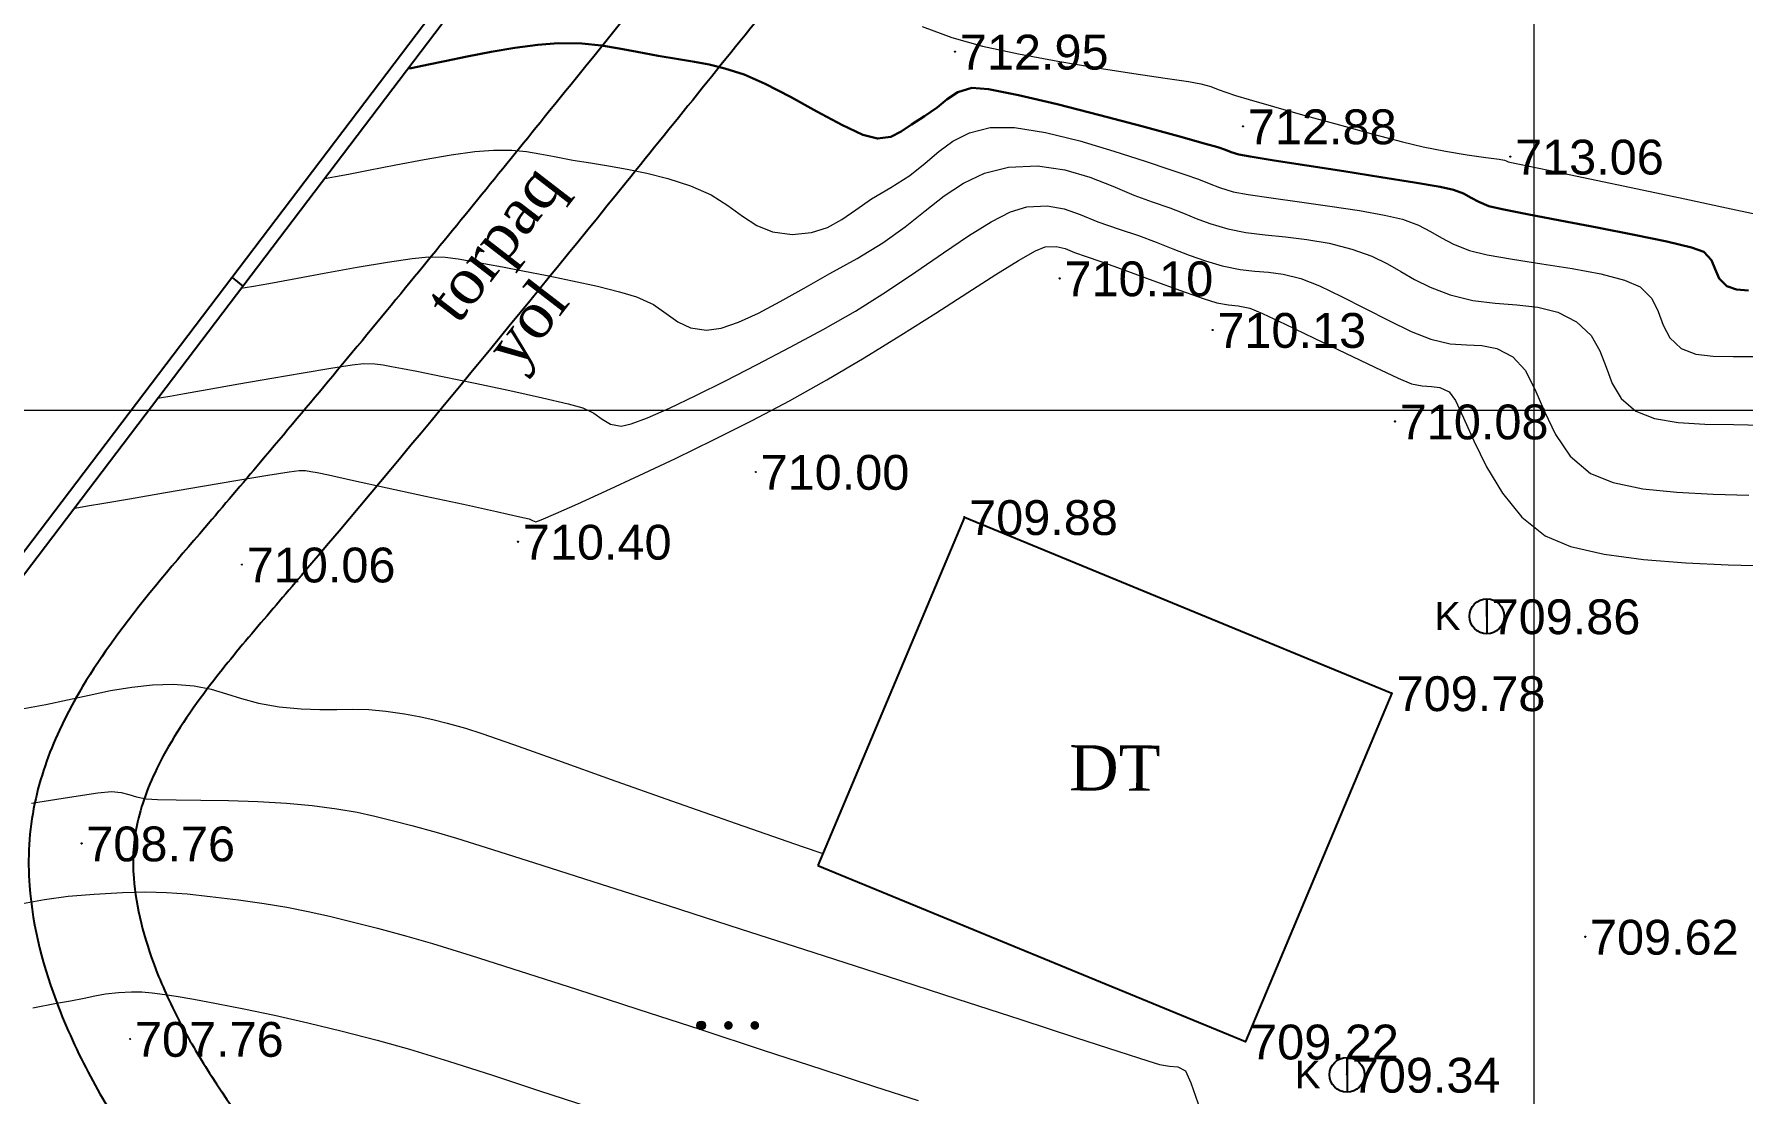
# Model space of a CAD drawing. Header units: feet. Extents: x 3381 to 683784, y 675186 to 4376258.
# Drawn here: x 678756.4 to 678805.47, y 4375004.1 to 4375034.53 of the extents above; entities that cross this region are included whole.
import ezdxf
from ezdxf.enums import TextEntityAlignment as Align

# ---------------------------------------------------------------- set-up
doc = ezdxf.new("R2010")
doc.units = ezdxf.units.FT
doc.header["$MEASUREMENT"] = 0
doc.header["$PDMODE"] = 34
doc.header["$PDSIZE"] = 0.01
doc.layers.get('0').update_dxf_attribs({"linetype": 'CONTINUOUS'})
for name, color, linetype in [('0_Point_Height', 2, 'CONTINUOUS'), ('0_Point_Point', 7, 'CONTINUOUS'), ('col bitkisi', 7, 'CONTINUOUS'), ('Lep-Stolb', 7, 'CONTINUOUS'), ('polygon', 5, 'CONTINUOUS'), ('Yazilar', 7, 'CONTINUOUS')]:
    doc.layers.add(name, color=color, linetype=linetype)
for name, color, linetype, lineweight in [('ANA HORIZONTAL', 24, 'CONTINUOUS', 30), ('HORIZANTAL', 24, 'CONTINUOUS', 13), ('km setka', 170, 'CONTINUOUS', 15)]:
    doc.layers.add(name, color=color, linetype=linetype, lineweight=lineweight)
doc.styles.get("Standard").update_dxf_attribs({"font": 'arial.ttf', "height": 2})

msp = doc.modelspace()

# ---------------------------------------------------------------- hatches: boundary and pattern name
at = {"layer": 'col bitkisi', "ltscale": 1.5}
h = msp.add_hatch(color=256, dxfattribs=at)
edge = h.paths.add_edge_path()
edge.add_arc((678775.551, 4375006.068), 0.125, 0, 360)
h = msp.add_hatch(color=256, dxfattribs=at)
edge = h.paths.add_edge_path()
edge.add_arc((678776.334, 4375006.068), 0.125, 0, 360)
h = msp.add_hatch(color=256, dxfattribs=at)
edge = h.paths.add_edge_path()
edge.add_arc((678777.092, 4375006.068), 0.125, 0, 360)

# ---------------------------------------------------------------- linework, layer by layer
at = {"linetype": 'Continuous'}
for p, q in [((678786.112, 4375059.2, 716.528), (678749.903, 4375011.5, 708.969)), ((678786.43, 4375058.958, 716.528), (678750.284, 4375011.34, 708.982)), ((678762.078, 4375027.538, -710.059), (678762.393, 4375027.291, -710.059)), ((678783.111, 4375020.661, 709.876), (678778.904, 4375010.66, 709.322)), ((678783.111, 4375020.661, 709.876), (678795.388, 4375015.605, 709.777)), ((678795.388, 4375015.605, 709.777), (678791.181, 4375005.604, 709.223)), ((678778.904, 4375010.66, 709.322), (678791.181, 4375005.604, 709.223))]:
    msp.add_line(p, q, dxfattribs=at)
for points, knots in [([(678800.015, 4375077.644), (678801.836, 4375074.174), (678808.142, 4375062.155), (678818.038, 4375044.174), (678832.033, 4375024.91), (678842.805, 4375004.712), (678853.768, 4374986.826), (678862.895, 4374969.423), (678876.31, 4374950.902), (678892.91, 4374936.613), (678904.445, 4374921.776), (678912.375, 4374911.293), (678923.693, 4374899.375), (678931.942, 4374888.683), (678936.386, 4374882.923)], [0, 0, 0, 0, 11.75951, 40.72321, 61.46233, 83.054979, 109.290717, 124.392744, 141.962718, 177.533008, 189.558821, 198.276488, 216.955448, 238.768866, 238.768866, 238.768866, 238.768866]), ([(678804.772, 4375057.114), (678800.832, 4375053.35), (678800.303, 4375053.3), (678798.715, 4375053.14), (678797.651, 4375053.024), (678794.7, 4375052.617), (678792.822, 4375052.263), (678790.044, 4375051.385), (678789.093, 4375051.014), (678787.602, 4375050.276), (678787.043, 4375049.96), (678785.882, 4375049.205), (678785.294, 4375048.758), (678784.179, 4375047.808), (678783.65, 4375047.305), (678782.407, 4375046.033), (678781.717, 4375045.247), (678780.607, 4375043.929), (678780.173, 4375043.399), (678779.316, 4375042.352), (678778.891, 4375041.832), (678777.625, 4375040.276), (678776.792, 4375039.248), (678774.313, 4375036.181), (678772.686, 4375034.158), (678769.777, 4375030.563), (678768.5, 4375028.992), (678766.465, 4375026.514), (678765.723, 4375025.616), (678764.29, 4375023.894), (678763.601, 4375023.072), (678762.373, 4375021.618), (678761.839, 4375020.989), (678760.47, 4375019.387), (678759.596, 4375018.382), (678758.165, 4375016.441), (678757.578, 4375015.531), (678756.812, 4375013.877), (678756.564, 4375013.174), (678756.33, 4375012.052), (678756.276, 4375011.658), (678756.228, 4375010.864), (678756.233, 4375010.469), (678756.352, 4375008.869), (678756.668, 4375007.696), (678757.38, 4375005.852), (678757.716, 4375005.145), (678758.442, 4375003.809), (678758.833, 4375003.177), (678760.121, 4375001.254), (678761.069, 4375000.061), (678762.533, 4374998.127), (678763.084, 4374997.376), (678764.085, 4374995.845), (678764.532, 4374995.068), (678765.202, 4374993.597), (678765.444, 4374992.91), (678765.789, 4374991.475), (678765.894, 4374990.733), (678765.972, 4374989.136), (678765.925, 4374988.282), (678765.661, 4374986.602), (678765.445, 4374985.771), (678764.649, 4374983.537), (678763.917, 4374982.185), (678762.445, 4374980.038), (678761.791, 4374979.209), (678760.4, 4374977.602), (678759.661, 4374976.819), (678758.159, 4374975.267), (678757.398, 4374974.498), (678756.075, 4374973.113), (678755.511, 4374972.505), (678754.416, 4374971.253), (678753.888, 4374970.613), (678752.348, 4374968.667), (678751.383, 4374967.33), (678749.684, 4374964.866), (678748.936, 4374963.745), (678747.466, 4374961.476), (678746.748, 4374960.329), (678744.647, 4374956.855), (678743.32, 4374954.492), (678740.925, 4374949.803), (678739.845, 4374947.482), (678738.182, 4374943.457), (678737.545, 4374941.774), (678736.387, 4374938.368), (678735.865, 4374936.651), (678734.851, 4374933.022), (678734.369, 4374931.11), (678733.586, 4374927.817), (678733.27, 4374926.44), (678732.657, 4374923.676), (678732.362, 4374922.288), (678731.937, 4374920.115), (678731.792, 4374919.34), (678731.553, 4374917.94), (678731.458, 4374917.321), (678731.218, 4374915.357), (678731.142, 4374914.013), (678731.145, 4374910.996), (678731.266, 4374909.324), (678731.706, 4374906.033), (678732.022, 4374904.414), (678732.662, 4374901.698), (678732.956, 4374900.59), (678733.521, 4374898.591), (678733.787, 4374897.699), (678734.28, 4374896.085), (678734.506, 4374895.354), (678735.001, 4374893.881), (678735.271, 4374893.141), (678735.726, 4374892.05), (678735.883, 4374891.697), (678736.386, 4374890.643), (678736.747, 4374889.982), (678737.428, 4374888.712), (678737.748, 4374888.103), (678738.146, 4374887.201), (678738.267, 4374886.897), (678738.454, 4374886.343), (678738.525, 4374886.096), (678738.648, 4374885.572), (678738.7, 4374885.298), (678738.834, 4374884.462), (678738.896, 4374883.871), (678736.711, 4374879.458)], [0, 0, 0, 0, 1.504182, 1.504182, 4.512547, 4.512547, 9.897023, 9.897023, 12.795834, 12.795834, 14.604059, 14.604059, 16.662244, 16.662244, 18.72043, 18.72043, 21.69221, 21.69221, 23.690537, 23.690537, 25.688865, 25.688865, 29.68552, 29.68552, 37.678831, 37.678831, 43.858623, 43.858623, 47.338723, 47.338723, 50.479181, 50.479181, 52.843093, 52.843093, 56.452422, 56.452422, 59.343353, 59.343353, 61.301717, 61.301717, 62.310714, 62.310714, 63.319712, 63.319712, 66.426739, 66.426739, 68.50177, 68.50177, 70.576802, 70.576802, 75.092259, 75.092259, 77.984383, 77.984383, 80.876507, 80.876507, 83.368148, 83.368148, 85.859789, 85.859789, 88.693846, 88.693846, 91.527902, 91.527902, 96.504404, 96.504404, 99.813748, 99.813748, 103.123092, 103.123092, 106.359907, 106.359907, 108.778682, 108.778682, 111.197456, 111.197456, 116.035005, 116.035005, 120.025858, 120.025858, 124.016711, 124.016711, 131.998417, 131.998417, 139.538843, 139.538843, 144.840516, 144.840516, 150.142189, 150.142189, 155.992549, 155.992549, 160.212599, 160.212599, 164.43265, 164.43265, 166.77754, 166.77754, 168.584028, 168.584028, 172.423705, 172.423705, 177.221179, 177.221179, 182.018653, 182.018653, 185.384546, 185.384546, 188.140377, 188.140377, 190.397291, 190.397291, 192.654204, 192.654204, 193.73589, 193.73589, 195.899262, 195.899262, 198.062634, 198.062634, 199.190084, 199.190084, 200.13488, 200.13488, 201.079676, 201.079676, 202.923933, 202.923933, 202.923933, 202.923933]), ([(678808.675, 4375050.644), (678801.113, 4375050.364), (678800.583, 4375050.313), (678799.006, 4375050.154), (678797.969, 4375050.04), (678795.168, 4375049.652), (678793.46, 4375049.321), (678791.043, 4375048.553), (678790.235, 4375048.234), (678788.985, 4375047.612), (678788.517, 4375047.344), (678787.368, 4375046.586), (678786.697, 4375046.04), (678785.387, 4375044.816), (678784.75, 4375044.139), (678783.486, 4375042.704), (678782.86, 4375041.945), (678780.713, 4375039.324), (678779.234, 4375037.498), (678776.306, 4375033.873), (678774.857, 4375032.072), (678770.47, 4375026.65), (678767.493, 4375023.008), (678763.774, 4375018.635), (678763.29, 4375018.072), (678762.348, 4375016.963), (678761.892, 4375016.413), (678760.905, 4375015.124), (678760.408, 4375014.389), (678759.721, 4375013.07), (678759.494, 4375012.484), (678759.306, 4375011.644), (678759.267, 4375011.383), (678759.231, 4375010.855), (678759.233, 4375010.579), (678759.317, 4375009.469), (678759.547, 4375008.567), (678760.098, 4375007.14), (678760.343, 4375006.612), (678760.881, 4375005.592), (678761.175, 4375005.097), (678762.258, 4375003.417), (678763.151, 4375002.27), (678764.669, 4375000.279), (678765.282, 4374999.464), (678766.452, 4374997.728), (678767.007, 4374996.81), (678767.753, 4374995.256), (678768, 4374994.66), (678768.41, 4374993.426), (678768.571, 4374992.795), (678768.928, 4374990.881), (678768.998, 4374989.575), (678768.827, 4374987.174), (678768.626, 4374986.079), (678768.024, 4374983.969), (678767.623, 4374982.95), (678766.669, 4374981.011), (678766.117, 4374980.09), (678764.737, 4374978.074), (678763.873, 4374977.009), (678762.089, 4374975.003), (678761.168, 4374974.058), (678759.502, 4374972.352), (678758.752, 4374971.586), (678757.576, 4374970.311), (678757.131, 4374969.807), (678756.259, 4374968.772), (678755.833, 4374968.243), (678754.578, 4374966.626), (678753.774, 4374965.51), (678752.247, 4374963.301), (678751.52, 4374962.213), (678750.099, 4374960.024), (678749.404, 4374958.92), (678747.375, 4374955.577), (678746.095, 4374953.309), (678743.718, 4374948.693), (678742.621, 4374946.346), (678740.967, 4374942.342), (678740.351, 4374940.708), (678739.228, 4374937.401), (678738.719, 4374935.724), (678737.722, 4374932.141), (678737.242, 4374930.232), (678736.471, 4374926.978), (678736.165, 4374925.639), (678735.573, 4374922.966), (678735.29, 4374921.631), (678734.875, 4374919.505), (678734.726, 4374918.71), (678734.493, 4374917.322), (678734.404, 4374916.724), (678734.266, 4374915.531), (678734.217, 4374914.93), (678734.122, 4374913.122), (678734.131, 4374911.907), (678734.32, 4374908.773), (678734.601, 4374906.864), (678735.39, 4374903.057), (678735.898, 4374901.158), (678736.644, 4374898.618), (678736.838, 4374897.977), (678737.231, 4374896.699), (678737.428, 4374896.07), (678737.823, 4374894.907), (678738.018, 4374894.371), (678738.37, 4374893.497), (678738.518, 4374893.152), (678738.8, 4374892.546), (678738.931, 4374892.28), (678739.211, 4374891.736), (678739.358, 4374891.461), (678739.809, 4374890.62), (678740.124, 4374890.041), (678740.649, 4374888.969), (678740.866, 4374888.489), (678741.186, 4374887.646), (678741.303, 4374887.293), (678741.5, 4374886.574), (678741.578, 4374886.217), (678741.773, 4374885.158), (678741.849, 4374884.47), (678741.928, 4374883.728), (678741.936, 4374883.647), (678743.67, 4374879.335)], [0, 0, 0, 0, 1.519576, 1.519576, 4.558728, 4.558728, 9.930594, 9.930594, 12.837598, 12.837598, 14.698947, 14.698947, 17.596272, 17.596272, 20.493598, 20.493598, 23.430765, 23.430765, 30.540606, 30.540606, 37.650448, 37.650448, 51.870131, 51.870131, 53.943342, 53.943342, 56.016553, 56.016553, 58.839775, 58.839775, 61.186701, 61.186701, 62.257023, 62.257023, 63.327345, 63.327345, 66.426341, 66.426341, 68.26825, 68.26825, 70.110159, 70.110159, 74.62153, 74.62153, 77.595, 77.595, 80.568471, 80.568471, 82.304355, 82.304355, 84.04024, 84.04024, 87.512009, 87.512009, 90.504027, 90.504027, 93.496045, 93.496045, 96.488063, 96.488063, 100.372173, 100.372173, 104.256283, 104.256283, 107.517701, 107.517701, 109.618427, 109.618427, 111.719153, 111.719153, 115.920605, 115.920605, 119.858792, 119.858792, 123.796978, 123.796978, 131.673352, 131.673352, 139.553481, 139.553481, 144.894421, 144.894421, 150.235361, 150.235361, 156.190392, 156.190392, 160.321983, 160.321983, 164.453574, 164.453574, 166.899961, 166.899961, 168.797126, 168.797126, 170.694291, 170.694291, 174.488621, 174.488621, 180.488906, 180.488906, 186.48919, 186.48919, 188.508696, 188.508696, 190.528201, 190.528201, 192.322947, 192.322947, 193.52533, 193.52533, 194.478712, 194.478712, 195.432094, 195.432094, 197.338858, 197.338858, 198.784376, 198.784376, 199.759029, 199.759029, 200.733681, 200.733681, 202.682985, 202.682985, 202.923933, 202.923933, 202.923933, 202.923933])]:
    msp.add_open_spline(points, degree=3, knots=knots, dxfattribs=at)
at = {"layer": '0_Point_Point'}
for p in [(678782.844, 4375034.024, 712.954), (678791.116, 4375031.88, 712.882), (678798.789, 4375031.01, 713.057), (678785.85, 4375027.515, 710.101), (678790.24, 4375026.034, 710.135), (678795.478, 4375023.407, 710.075), (678777.122, 4375021.959, 710), (678783.111, 4375020.661, 709.876), (678770.294, 4375019.954, 710.397), (678762.364, 4375019.299, 710.059), (678798.116, 4375017.813, 709.857), (678795.388, 4375015.605, 709.777), (678757.757, 4375011.292, 708.757), (678800.941, 4375008.613, 709.616), (678759.154, 4375005.68, 707.764), (678791.181, 4375005.604, 709.223), (678794.1, 4375004.651, 709.337)]:
    msp.add_point(p, dxfattribs=at)
at = {"layer": 'ANA HORIZONTAL', "color": 16, "lineweight": 30, "elevation": 712.5}
msp.add_lwpolyline([(678767.136, 4375033.54), (678767.221, 4375033.554), (678767.406, 4375033.589), (678767.717, 4375033.651), (678768.186, 4375033.749), (678768.834, 4375033.884), (678769.517, 4375034.019), (678770.203, 4375034.137), (678770.857, 4375034.224), (678771.446, 4375034.264), (678772.126, 4375034.254), (678772.687, 4375034.202), (678773.194, 4375034.119), (678773.715, 4375034.015), (678774.316, 4375033.902), (678774.896, 4375033.808), (678775.359, 4375033.735), (678775.779, 4375033.655), (678776.229, 4375033.541), (678776.785, 4375033.364), (678777.393, 4375033.102), (678778.113, 4375032.727), (678778.871, 4375032.309), (678779.591, 4375031.922), (678780.198, 4375031.637), (678780.616, 4375031.526), (678780.997, 4375031.582), (678781.296, 4375031.73), (678781.592, 4375031.936), (678781.965, 4375032.17), (678782.333, 4375032.416), (678782.621, 4375032.66), (678782.921, 4375032.863), (678783.323, 4375032.988), (678783.8, 4375032.947), (678784.661, 4375032.774), (678785.771, 4375032.513), (678786.998, 4375032.202), (678788.207, 4375031.882), (678789.264, 4375031.595), (678790.038, 4375031.381), (678790.393, 4375031.28), (678790.609, 4375031.205), (678790.777, 4375031.136), (678790.995, 4375031.067), (678791.319, 4375031.01), (678792.007, 4375030.901), (678792.942, 4375030.756), (678794.004, 4375030.592), (678795.075, 4375030.425), (678796.037, 4375030.27), (678796.772, 4375030.143), (678797.16, 4375030.061), (678797.45, 4375029.949), (678797.666, 4375029.83), (678797.882, 4375029.709), (678798.171, 4375029.59), (678798.554, 4375029.5), (678799.277, 4375029.357), (678800.226, 4375029.177), (678801.286, 4375028.976), (678802.343, 4375028.769), (678803.282, 4375028.573), (678803.99, 4375028.403), (678804.351, 4375028.274), (678804.565, 4375028.041), (678804.676, 4375027.775), (678804.787, 4375027.513), (678805.004, 4375027.295), (678805.283, 4375027.196), (678805.63, 4375027.168)], dxfattribs=at)
at = {"layer": 'col bitkisi', "lineweight": 13, "ltscale": 1.5}
msp.add_circle((678775.551, 4375006.068), 0.125, dxfattribs=at)
at = {"layer": 'HORIZANTAL', "color": 16, "linetype": 'Continuous', "lineweight": 20}
for points, elevation in [([(678781.895, 4375034.747), (678782.751, 4375034.43), (678783.629, 4375034.186), (678784.67, 4375033.957), (678785.795, 4375033.747), (678786.925, 4375033.56), (678787.98, 4375033.399), (678788.88, 4375033.267), (678789.547, 4375033.167), (678789.9, 4375033.103), (678790.185, 4375033.019), (678790.403, 4375032.939), (678790.62, 4375032.856), (678790.902, 4375032.761), (678791.288, 4375032.648), (678791.988, 4375032.449), (678792.889, 4375032.195), (678793.881, 4375031.921), (678794.853, 4375031.657), (678795.693, 4375031.437), (678796.29, 4375031.293), (678796.924, 4375031.169), (678797.549, 4375031.065), (678798.09, 4375030.985), (678798.472, 4375030.933), (678798.623, 4375030.913), (678798.674, 4375030.889), (678798.726, 4375030.865), (678799.049, 4375030.796), (678799.89, 4375030.619), (678801.078, 4375030.37), (678802.44, 4375030.083), (678803.803, 4375029.794), (678804.996, 4375029.54), (678805.846, 4375029.356)], 713), ([(678764.741, 4375030.385), (678764.837, 4375030.401), (678765.052, 4375030.44), (678765.425, 4375030.51), (678765.995, 4375030.621), (678766.781, 4375030.774), (678767.593, 4375030.926), (678768.371, 4375031.06), (678769.055, 4375031.156), (678769.585, 4375031.198), (678770.114, 4375031.193), (678770.536, 4375031.156), (678770.921, 4375031.093), (678771.341, 4375031.009), (678771.868, 4375030.911), (678772.373, 4375030.829), (678772.889, 4375030.747), (678773.425, 4375030.653), (678773.99, 4375030.534), (678774.593, 4375030.379), (678775.242, 4375030.176), (678775.84, 4375029.911), (678776.32, 4375029.606), (678776.737, 4375029.302), (678777.146, 4375029.035), (678777.603, 4375028.847), (678778.162, 4375028.775), (678778.724, 4375028.828), (678779.184, 4375028.978), (678779.591, 4375029.203), (678779.996, 4375029.483), (678780.448, 4375029.798), (678780.997, 4375030.128), (678781.54, 4375030.47), (678781.981, 4375030.821), (678782.376, 4375031.157), (678782.781, 4375031.456), (678783.254, 4375031.694), (678783.85, 4375031.847), (678784.553, 4375031.848), (678785.441, 4375031.703), (678786.423, 4375031.461), (678787.406, 4375031.171), (678788.299, 4375030.881), (678789.01, 4375030.64), (678789.446, 4375030.496), (678789.839, 4375030.363), (678790.139, 4375030.24), (678790.44, 4375030.122), (678790.835, 4375030.003), (678791.257, 4375029.922), (678791.919, 4375029.823), (678792.734, 4375029.709), (678793.609, 4375029.586), (678794.454, 4375029.459), (678795.181, 4375029.332), (678795.697, 4375029.21), (678796.153, 4375029.04), (678796.502, 4375028.862), (678796.814, 4375028.679), (678797.162, 4375028.496), (678797.616, 4375028.315), (678798.129, 4375028.19), (678798.849, 4375028.064), (678799.691, 4375027.934), (678800.566, 4375027.795), (678801.388, 4375027.641), (678802.069, 4375027.468), (678802.522, 4375027.271), (678802.852, 4375026.941), (678803.039, 4375026.563), (678803.178, 4375026.174), (678803.367, 4375025.808), (678803.701, 4375025.501), (678804.113, 4375025.342), (678804.611, 4375025.28), (678805.187, 4375025.27), (678805.832, 4375025.268)], 712), ([(678762.346, 4375027.229), (678762.454, 4375027.248), (678762.699, 4375027.291), (678763.133, 4375027.37), (678763.803, 4375027.494), (678764.728, 4375027.665), (678765.669, 4375027.834), (678766.54, 4375027.982), (678767.254, 4375028.089), (678767.725, 4375028.133), (678768.202, 4375028.124), (678768.574, 4375028.08), (678768.946, 4375028.009), (678769.42, 4375027.92), (678769.843, 4375027.844), (678770.432, 4375027.735), (678771.125, 4375027.599), (678771.859, 4375027.448), (678772.574, 4375027.29), (678773.208, 4375027.133), (678773.699, 4375026.987), (678774.179, 4375026.765), (678774.55, 4375026.51), (678774.883, 4375026.271), (678775.246, 4375026.093), (678775.708, 4375026.023), (678776.13, 4375026.084), (678776.628, 4375026.256), (678777.195, 4375026.518), (678777.824, 4375026.851), (678778.51, 4375027.236), (678779.247, 4375027.654), (678780.028, 4375028.085), (678780.767, 4375028.534), (678781.406, 4375028.999), (678781.982, 4375029.456), (678782.531, 4375029.881), (678783.088, 4375030.247), (678783.692, 4375030.531), (678784.376, 4375030.707), (678785.212, 4375030.745), (678785.993, 4375030.631), (678786.716, 4375030.418), (678787.377, 4375030.158), (678787.973, 4375029.904), (678788.5, 4375029.711), (678789.008, 4375029.543), (678789.405, 4375029.386), (678789.765, 4375029.236), (678790.164, 4375029.089), (678790.676, 4375028.939), (678791.192, 4375028.836), (678791.747, 4375028.765), (678792.334, 4375028.705), (678792.949, 4375028.632), (678793.584, 4375028.524), (678794.234, 4375028.358), (678794.808, 4375028.151), (678795.26, 4375027.934), (678795.65, 4375027.712), (678796.039, 4375027.486), (678796.489, 4375027.261), (678797.061, 4375027.04), (678797.71, 4375026.881), (678798.35, 4375026.804), (678798.973, 4375026.756), (678799.576, 4375026.686), (678800.15, 4375026.541), (678800.692, 4375026.267), (678801.109, 4375025.875), (678801.365, 4375025.43), (678801.541, 4375024.962), (678801.718, 4375024.498), (678801.977, 4375024.07), (678802.398, 4375023.707), (678802.934, 4375023.493), (678803.607, 4375023.378), (678804.376, 4375023.33), (678805.201, 4375023.315), (678806.039, 4375023.301)], 711.5), ([(678759.951, 4375024.074), (678760.054, 4375024.092), (678760.291, 4375024.133), (678760.709, 4375024.206), (678761.36, 4375024.321), (678762.27, 4375024.483), (678763.217, 4375024.65), (678764.125, 4375024.807), (678764.919, 4375024.939), (678765.524, 4375025.031), (678765.865, 4375025.068), (678766.176, 4375025.062), (678766.419, 4375025.033), (678766.662, 4375024.987), (678766.972, 4375024.928), (678767.386, 4375024.849), (678768.124, 4375024.698), (678769.057, 4375024.504), (678770.055, 4375024.291), (678770.991, 4375024.085), (678771.734, 4375023.912), (678772.155, 4375023.799), (678772.473, 4375023.643), (678772.712, 4375023.47), (678772.948, 4375023.33), (678773.254, 4375023.272), (678773.541, 4375023.335), (678774.014, 4375023.515), (678774.643, 4375023.792), (678775.398, 4375024.15), (678776.247, 4375024.572), (678777.161, 4375025.04), (678778.109, 4375025.536), (678779.06, 4375026.043), (678779.986, 4375026.576), (678780.877, 4375027.14), (678781.721, 4375027.707), (678782.508, 4375028.248), (678783.23, 4375028.733), (678783.877, 4375029.134), (678784.438, 4375029.421), (678784.903, 4375029.566), (678785.492, 4375029.598), (678785.98, 4375029.513), (678786.438, 4375029.349), (678786.939, 4375029.141), (678787.553, 4375028.926), (678788.107, 4375028.746), (678788.619, 4375028.556), (678789.102, 4375028.365), (678789.571, 4375028.182), (678790.037, 4375028.016), (678790.516, 4375027.875), (678791.034, 4375027.769), (678791.456, 4375027.722), (678791.845, 4375027.692), (678792.262, 4375027.635), (678792.771, 4375027.507), (678793.311, 4375027.299), (678793.942, 4375026.999), (678794.62, 4375026.652), (678795.303, 4375026.301), (678795.946, 4375025.991), (678796.506, 4375025.765), (678797.059, 4375025.637), (678797.535, 4375025.603), (678797.969, 4375025.584), (678798.4, 4375025.497), (678798.863, 4375025.264), (678799.217, 4375024.881), (678799.498, 4375024.334), (678799.767, 4375023.695), (678800.083, 4375023.032), (678800.506, 4375022.415), (678801.095, 4375021.913), (678801.741, 4375021.65), (678802.591, 4375021.477), (678803.573, 4375021.374), (678804.614, 4375021.319), (678805.639, 4375021.292)], 711), ([(678757.556, 4375020.919), (678757.669, 4375020.938), (678757.931, 4375020.983), (678758.4, 4375021.063), (678759.135, 4375021.189), (678760.165, 4375021.366), (678761.231, 4375021.549), (678762.241, 4375021.721), (678763.102, 4375021.865), (678763.721, 4375021.965), (678764.005, 4375022.003), (678764.191, 4375021.996), (678764.339, 4375021.973), (678764.524, 4375021.937), (678764.849, 4375021.87), (678765.564, 4375021.716), (678766.536, 4375021.505), (678767.633, 4375021.266), (678768.722, 4375021.028), (678769.67, 4375020.82), (678770.345, 4375020.671), (678770.612, 4375020.611), (678770.707, 4375020.559), (678770.8, 4375020.521), (678770.96, 4375020.584), (678771.378, 4375020.764), (678772.012, 4375021.046), (678772.823, 4375021.413), (678773.77, 4375021.851), (678774.81, 4375022.344), (678775.905, 4375022.877), (678777.012, 4375023.434), (678778.091, 4375024.001), (678779.157, 4375024.598), (678780.233, 4375025.236), (678781.287, 4375025.886), (678782.288, 4375026.52), (678783.206, 4375027.108), (678784.01, 4375027.622), (678784.669, 4375028.032), (678785.153, 4375028.31), (678785.43, 4375028.425), (678785.749, 4375028.434), (678786.009, 4375028.369), (678786.274, 4375028.261), (678786.606, 4375028.141), (678787.034, 4375027.997), (678787.715, 4375027.752), (678788.519, 4375027.458), (678789.315, 4375027.169), (678789.971, 4375026.935), (678790.357, 4375026.811), (678790.697, 4375026.751), (678790.973, 4375026.728), (678791.308, 4375026.656), (678791.669, 4375026.504), (678792.325, 4375026.199), (678793.16, 4375025.8), (678794.056, 4375025.368), (678794.898, 4375024.966), (678795.569, 4375024.653), (678795.95, 4375024.491), (678796.262, 4375024.425), (678796.524, 4375024.413), (678796.77, 4375024.382), (678797.033, 4375024.26), (678797.215, 4375024.005), (678797.446, 4375023.509), (678797.739, 4375022.85), (678798.107, 4375022.105), (678798.563, 4375021.35), (678799.12, 4375020.663), (678799.792, 4375020.12), (678800.514, 4375019.819), (678801.483, 4375019.599), (678802.617, 4375019.447), (678803.832, 4375019.35), (678805.044, 4375019.294), (678806.169, 4375019.265)], 710.5), ([(678756.095, 4375015.168), (678756.727, 4375015.285), (678757.354, 4375015.418), (678757.976, 4375015.553), (678758.592, 4375015.679), (678759.199, 4375015.781), (678759.798, 4375015.846), (678760.387, 4375015.861), (678760.992, 4375015.814), (678761.483, 4375015.717), (678761.918, 4375015.59), (678762.351, 4375015.451), (678762.839, 4375015.32), (678763.437, 4375015.216), (678764.06, 4375015.158), (678764.602, 4375015.138), (678765.089, 4375015.139), (678765.549, 4375015.144), (678766.01, 4375015.134), (678766.499, 4375015.091), (678767.034, 4375015.016), (678767.457, 4375014.939), (678767.841, 4375014.851), (678768.258, 4375014.741), (678768.781, 4375014.6), (678769.255, 4375014.446), (678770.163, 4375014.128), (678771.425, 4375013.678), (678772.963, 4375013.129), (678774.699, 4375012.512), (678776.554, 4375011.86), (678778.448, 4375011.204), (678779.048, 4375011.001)], 709.5), ([(678756.316, 4375012.451), (678757.414, 4375012.625), (678758.222, 4375012.744), (678758.617, 4375012.786), (678758.898, 4375012.757), (678759.115, 4375012.698), (678759.333, 4375012.631), (678759.615, 4375012.575), (678759.937, 4375012.558), (678760.477, 4375012.548), (678761.178, 4375012.539), (678761.978, 4375012.525), (678762.819, 4375012.498), (678763.641, 4375012.452), (678764.384, 4375012.381), (678765.093, 4375012.282), (678765.668, 4375012.185), (678766.175, 4375012.078), (678766.679, 4375011.954), (678767.245, 4375011.803), (678767.938, 4375011.616), (678768.524, 4375011.443), (678769.562, 4375011.12), (678770.975, 4375010.672), (678772.682, 4375010.127), (678774.606, 4375009.508), (678776.668, 4375008.844), (678778.79, 4375008.158), (678780.893, 4375007.477), (678782.898, 4375006.827), (678784.728, 4375006.233), (678786.304, 4375005.722), (678787.546, 4375005.32), (678788.377, 4375005.052), (678788.718, 4375004.943), (678789.006, 4375004.9), (678789.242, 4375004.877), (678789.46, 4375004.762), (678789.614, 4375004.423), (678789.885, 4375003.653)], 709), ([(678756.064, 4375009.571), (678756.692, 4375009.682), (678757.372, 4375009.774), (678758.119, 4375009.84), (678758.935, 4375009.884), (678759.603, 4375009.899), (678760.197, 4375009.886), (678760.789, 4375009.843), (678761.455, 4375009.771), (678762.268, 4375009.67), (678762.999, 4375009.569), (678763.652, 4375009.462), (678764.267, 4375009.342), (678764.881, 4375009.205), (678765.532, 4375009.044), (678766.257, 4375008.855), (678767.095, 4375008.631), (678767.836, 4375008.416), (678768.948, 4375008.073), (678770.354, 4375007.627), (678771.974, 4375007.106), (678773.729, 4375006.537), (678775.541, 4375005.946), (678777.331, 4375005.361), (678779.021, 4375004.809), (678780.53, 4375004.316), (678781.782, 4375003.909)], 708.5), ([(678756.354, 4375006.573), (678757.035, 4375006.702), (678757.436, 4375006.777), (678757.83, 4375006.854), (678758.14, 4375006.921), (678758.445, 4375006.976), (678758.822, 4375007.014), (678759.196, 4375007.032), (678759.489, 4375007.029), (678759.781, 4375007.004), (678760.153, 4375006.959), (678760.473, 4375006.911), (678760.977, 4375006.823), (678761.635, 4375006.7), (678762.419, 4375006.543), (678763.301, 4375006.357), (678764.253, 4375006.143), (678765.246, 4375005.905), (678766.251, 4375005.647), (678767.172, 4375005.384), (678768.294, 4375005.04), (678769.559, 4375004.635), (678770.911, 4375004.193), (678772.293, 4375003.735)], 708)]:
    msp.add_lwpolyline(points, dxfattribs=dict(at, elevation=elevation))
at = {"layer": 'km setka', "flags": 128}
for points in [[(678799.461, 4375155.521), (678799.461, 4374699.736)], [(678599.655, 4375023.732), (679076.815, 4375023.732)]]:
    msp.add_lwpolyline(points, dxfattribs=at)
at = {"layer": 'polygon', "color": 6}
for p, q in [((678798.116, 4375017.813, 709.857), (678798.116, 4375018.313, 709.857)), ((678798.116, 4375018.313, 709.857), (678798.116, 4375017.313, 709.857)), ((678794.1, 4375004.651, 709.337), (678794.1, 4375005.151, 709.337)), ((678794.1, 4375005.151, 709.337), (678794.1, 4375004.151, 709.337))]:
    msp.add_line(p, q, dxfattribs=at)
for centre in [(678798.116, 4375017.813, 709.857), (678794.1, 4375004.651, 709.337)]:
    msp.add_circle(centre, 0.5, dxfattribs=at)

# ---------------------------------------------------------------- texts
at = {"layer": '0_Point_Height', "color": 0}
for s, p in [('712.95', (678782.98, 4375033.51, 712.954)), ('712.88', (678791.252, 4375031.366, 712.882)), ('713.06', (678798.925, 4375030.496, 713.057)), ('710.10', (678785.986, 4375027.001, 710.101)), ('710.13', (678790.376, 4375025.52, 710.135)), ('710.08', (678795.614, 4375022.893, 710.075)), ('710.00', (678777.258, 4375021.445, 710)), ('709.88', (678783.247, 4375020.147, 709.876)), ('710.40', (678770.43, 4375019.44, 710.397)), ('710.06', (678762.5, 4375018.785, 710.059)), ('709.86', (678798.252, 4375017.299, 709.857)), ('709.78', (678795.524, 4375015.091, 709.777)), ('708.76', (678757.893, 4375010.778, 708.757)), ('709.62', (678801.077, 4375008.099, 709.616)), ('707.76', (678759.29, 4375005.166, 707.764)), ('709.22', (678791.317, 4375005.09, 709.223)), ('709.34', (678794.236, 4375004.137, 709.337))]:
    msp.add_text(s, height=1, dxfattribs=at).set_placement(p)
at = {"layer": 'Lep-Stolb', "color": 6}
for p in [(678796.989, 4375017.82, 709.857), (678792.973, 4375004.658, 709.337)]:
    msp.add_text('K', height=0.8, dxfattribs=at).set_placement(p, align=Align.MIDDLE_CENTER)
at = {"layer": 'Yazilar', "char_height": 1.3, "width": 0.10588, "attachment_point": 1}
for s, insert, rotation in [('{\\fTimes New Roman|b0|i0|c0|p18;torpaq\\fTimes New Roman|b0|i0|c238|p18; yol}', (678767.532, 4375026.954), 52.3818), ('{\\fTimes New Roman|b0|i0|c0|p18;DT}', (678786.125, 4375014.114), 359.7512)]:
    msp.add_mtext(s, dxfattribs=dict(at, insert=insert, rotation=rotation))

doc.saveas('drawing.dxf')
